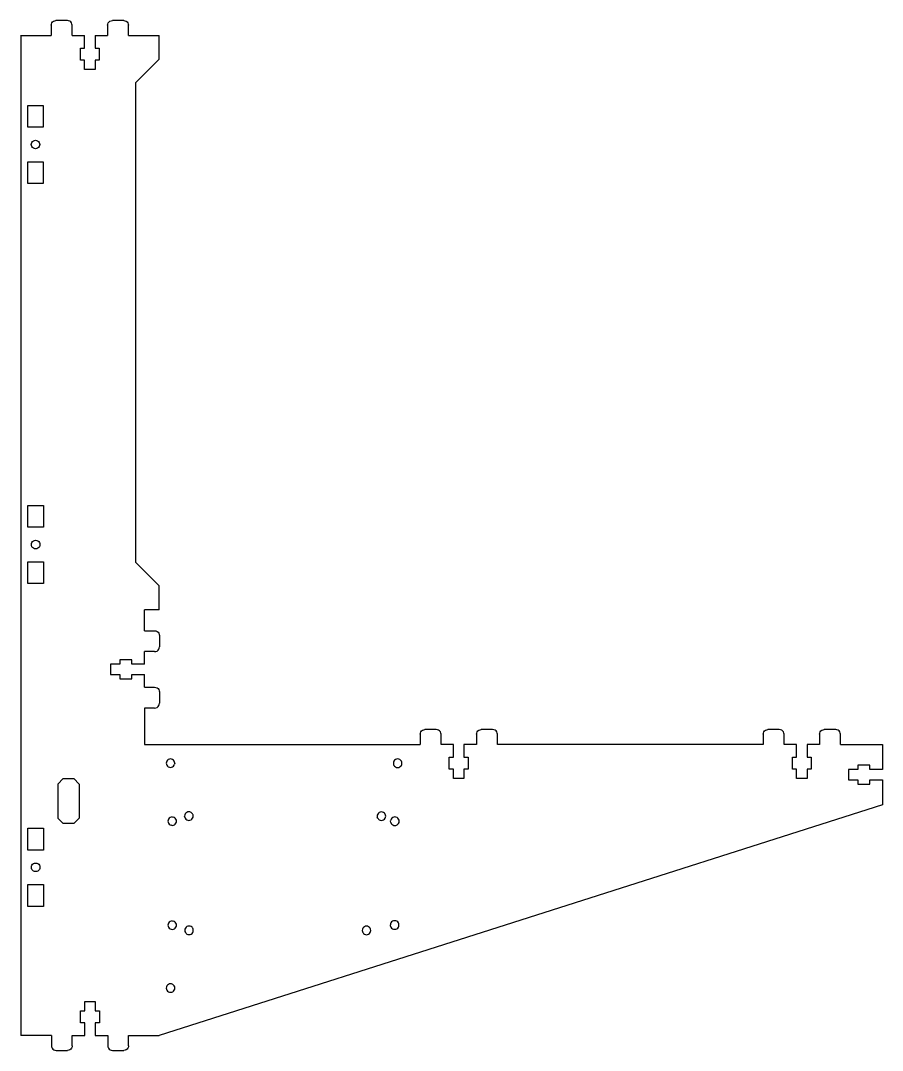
# Model space of a CAD drawing. Header units: inches. Extents: x -389 to 953, y -696 to 380.
# Drawn here: x 588.7 to 952.7, y -284.2 to 150.9 of the extents above; entities that cross this region are included whole.
import ezdxf

# ---------------------------------------------------------------- set-up
doc = ezdxf.new("R2010")
doc.units = ezdxf.units.IN
doc.header["$MEASUREMENT"] = 0

msp = doc.modelspace()

# ---------------------------------------------------------------- linework, layer by layer
for p, q in [((601.67, 148.87), (601.74, 149.38)), ((601.67, 148.87), (601.67, 144.52)), ((601.74, 149.38), (601.94, 149.87)), ((601.94, 149.87), (602.26, 150.28)), ((602.26, 150.28), (602.67, 150.6)), ((602.67, 150.6), (603.15, 150.8)), ((603.15, 150.8), (603.67, 150.87)), ((608.47, 150.87), (603.67, 150.87)), ((608.99, 150.8), (608.47, 150.87)), ((609.47, 150.6), (608.99, 150.8)), ((609.88, 150.28), (609.47, 150.6)), ((610.2, 149.87), (609.88, 150.28)), ((610.4, 149.38), (610.2, 149.87)), ((610.47, 148.87), (610.4, 149.38)), ((610.47, 144.52), (610.47, 148.87)), ((625.47, 148.87), (625.54, 149.38)), ((625.47, 148.87), (625.47, 144.52)), ((625.54, 149.38), (625.74, 149.87)), ((625.74, 149.87), (626.06, 150.28)), ((626.06, 150.28), (626.47, 150.6)), ((626.47, 150.6), (626.95, 150.8)), ((626.95, 150.8), (627.47, 150.87)), ((632.27, 150.87), (627.47, 150.87)), ((632.27, 150.87), (632.79, 150.8)), ((632.79, 150.8), (633.27, 150.6)), ((633.27, 150.6), (633.68, 150.28)), ((633.68, 150.28), (634, 149.87)), ((634, 149.87), (634.2, 149.38)), ((634.2, 149.38), (634.27, 148.87)), ((634.27, 144.52), (634.27, 148.87)), ((588.72, 144.52), (601.67, 144.52)), ((588.78, 144.31), (588.78, -277.83)), ((610.47, 144.52), (615.77, 144.52)), ((615.77, 139.22), (615.77, 144.52)), ((620.17, 144.52), (625.47, 144.52)), ((620.17, 144.52), (620.17, 139.22)), ((634.27, 144.52), (647.22, 144.52)), ((647.22, 134.52), (647.22, 144.52)), ((613.97, 134.12), (613.97, 139.22)), ((613.97, 139.22), (615.77, 139.22)), ((620.17, 139.22), (621.97, 139.22)), ((621.97, 139.22), (621.97, 134.12)), ((615.77, 134.12), (613.97, 134.12)), ((615.77, 130.17), (615.77, 134.12)), ((621.97, 134.12), (620.17, 134.12)), ((620.17, 134.12), (620.17, 130.17)), ((647.22, 134.52), (637.22, 124.52)), ((620.17, 130.17), (615.77, 130.17)), ((637.28, 124.58), (637.28, -77.99)), ((591.72, 105.82), (591.72, 115.02)), ((591.72, 115.02), (598.32, 115.02)), ((598.32, 115.02), (598.32, 105.82)), ((598.32, 105.82), (591.72, 105.82)), ((593.75, 99.79), (594.12, 100.08)), ((594.12, 100.08), (594.55, 100.26)), ((594.55, 100.26), (595.02, 100.32)), ((595.02, 100.32), (595.49, 100.26)), ((595.49, 100.26), (595.92, 100.08)), ((595.92, 100.08), (596.29, 99.79)), ((593.22, 98.52), (593.28, 98.98)), ((593.28, 98.05), (593.22, 98.52)), ((593.28, 98.98), (593.46, 99.42)), ((593.46, 97.61), (593.28, 98.05)), ((593.46, 99.42), (593.75, 99.79)), ((593.75, 97.24), (593.46, 97.61)), ((594.12, 96.95), (593.75, 97.24)), ((594.55, 96.77), (594.12, 96.95)), ((595.02, 96.71), (594.55, 96.77)), ((595.49, 96.77), (595.02, 96.71)), ((595.92, 96.95), (595.49, 96.77)), ((596.29, 97.24), (595.92, 96.95)), ((596.29, 99.79), (596.58, 99.42)), ((596.58, 97.61), (596.29, 97.24)), ((596.58, 99.42), (596.76, 98.98)), ((596.76, 98.05), (596.58, 97.61)), ((596.76, 98.98), (596.82, 98.52)), ((596.82, 98.52), (596.76, 98.05)), ((591.72, 91.22), (598.32, 91.22)), ((591.72, 82.02), (591.72, 91.22)), ((598.32, 91.22), (598.32, 82.02)), ((598.32, 82.02), (591.72, 82.02)), ((591.78, -63.18), (591.78, -53.98)), ((591.78, -53.98), (598.38, -53.98)), ((598.38, -53.98), (598.38, -63.18)), ((598.38, -63.18), (591.78, -63.18)), ((593.34, -70.01), (593.52, -69.57)), ((593.52, -69.57), (593.81, -69.2)), ((593.81, -69.2), (594.18, -68.91)), ((594.18, -68.91), (594.62, -68.73)), ((594.62, -68.73), (595.08, -68.67)), ((595.08, -68.67), (595.55, -68.73)), ((595.55, -68.73), (595.98, -68.91)), ((595.98, -68.91), (596.36, -69.2)), ((596.36, -69.2), (596.64, -69.57)), ((596.64, -69.57), (596.82, -70.01)), ((593.28, -70.48), (593.34, -70.01)), ((593.34, -70.94), (593.28, -70.48)), ((593.52, -71.38), (593.34, -70.94)), ((593.81, -71.75), (593.52, -71.38)), ((594.18, -72.04), (593.81, -71.75)), ((594.62, -72.22), (594.18, -72.04)), ((595.08, -72.28), (594.62, -72.22)), ((595.55, -72.22), (595.08, -72.28)), ((595.98, -72.04), (595.55, -72.22)), ((596.36, -71.75), (595.98, -72.04)), ((596.64, -71.38), (596.36, -71.75)), ((596.82, -70.94), (596.64, -71.38)), ((596.82, -70.01), (596.89, -70.48)), ((596.89, -70.48), (596.82, -70.94)), ((591.78, -86.98), (591.78, -77.78)), ((591.78, -77.78), (598.38, -77.78)), ((598.38, -77.78), (598.38, -86.98)), ((637.28, -77.99), (647.28, -87.99)), ((598.38, -86.98), (591.78, -86.98)), ((647.28, -97.99), (647.28, -87.99)), ((647.28, -97.99), (640.98, -97.99)), ((640.98, -106.93), (640.98, -97.99)), ((640.98, -106.93), (645.33, -106.93)), ((645.33, -106.93), (645.85, -107)), ((645.85, -107), (646.33, -107.2)), ((646.33, -107.2), (646.75, -107.51)), ((646.75, -107.51), (647.07, -107.93)), ((647.07, -107.93), (647.27, -108.41)), ((647.27, -108.41), (647.33, -108.93)), ((647.33, -108.93), (647.33, -113.73)), ((640.98, -121.03), (640.98, -115.73)), ((645.33, -115.73), (640.98, -115.73)), ((645.33, -115.73), (645.85, -115.66)), ((645.85, -115.66), (646.33, -115.46)), ((646.33, -115.46), (646.75, -115.14)), ((646.75, -115.14), (647.07, -114.73)), ((647.07, -114.73), (647.27, -114.25)), ((647.27, -114.25), (647.33, -113.73)), ((626.63, -121.03), (626.63, -125.43)), ((630.58, -121.03), (626.63, -121.03)), ((630.58, -119.23), (630.58, -121.03)), ((635.68, -119.23), (630.58, -119.23)), ((635.68, -121.03), (635.68, -119.23)), ((640.98, -121.03), (635.68, -121.03)), ((626.63, -125.43), (630.58, -125.43)), ((630.58, -125.43), (630.58, -127.23)), ((635.68, -125.43), (640.98, -125.43)), ((635.68, -127.23), (635.68, -125.43)), ((640.98, -130.73), (640.98, -125.43)), ((630.58, -127.23), (635.68, -127.23)), ((640.98, -130.73), (645.33, -130.73)), ((645.33, -130.73), (645.85, -130.8)), ((645.85, -130.8), (646.33, -131)), ((646.33, -131), (646.75, -131.31)), ((646.75, -131.31), (647.07, -131.73)), ((647.07, -131.73), (647.27, -132.21)), ((647.27, -132.21), (647.33, -132.73)), ((647.33, -132.73), (647.33, -137.53)), ((646.33, -139.26), (646.75, -138.94)), ((646.75, -138.94), (647.07, -138.53)), ((647.07, -138.53), (647.27, -138.05)), ((647.27, -138.05), (647.33, -137.53)), ((645.33, -139.53), (640.98, -139.53)), ((640.98, -139.53), (640.98, -154.93)), ((645.33, -139.53), (645.85, -139.46)), ((645.85, -139.46), (646.33, -139.26)), ((757.48, -150.63), (757.55, -150.11)), ((757.48, -150.63), (757.48, -154.93)), ((757.55, -150.11), (757.75, -149.63)), ((757.75, -149.63), (758.07, -149.21)), ((758.07, -149.21), (758.48, -148.9)), ((758.48, -148.9), (758.97, -148.7)), ((758.97, -148.7), (759.48, -148.63)), ((764.28, -148.63), (759.48, -148.63)), ((764.8, -148.7), (764.28, -148.63)), ((765.28, -148.9), (764.8, -148.7)), ((765.7, -149.21), (765.28, -148.9)), ((766.02, -149.63), (765.7, -149.21)), ((766.22, -150.11), (766.02, -149.63)), ((766.28, -150.63), (766.22, -150.11)), ((766.28, -154.93), (766.28, -150.63)), ((781.28, -150.63), (781.35, -150.11)), ((781.28, -150.63), (781.28, -154.93)), ((781.35, -150.11), (781.55, -149.63)), ((781.55, -149.63), (781.87, -149.21)), ((781.87, -149.21), (782.28, -148.9)), ((782.28, -148.9), (782.77, -148.7)), ((782.77, -148.7), (783.28, -148.63)), ((788.08, -148.63), (783.28, -148.63)), ((788.6, -148.7), (788.08, -148.63)), ((789.08, -148.9), (788.6, -148.7)), ((789.5, -149.21), (789.08, -148.9)), ((789.82, -149.63), (789.5, -149.21)), ((790.02, -150.11), (789.82, -149.63)), ((790.08, -150.63), (790.02, -150.11)), ((790.08, -154.93), (790.08, -150.63)), ((902.35, -150.63), (902.42, -150.11)), ((902.35, -150.63), (902.35, -154.93)), ((902.42, -150.11), (902.62, -149.63)), ((902.62, -149.63), (902.94, -149.21)), ((902.94, -149.21), (903.35, -148.9)), ((903.35, -148.9), (903.83, -148.7)), ((903.83, -148.7), (904.35, -148.63)), ((909.15, -148.63), (904.35, -148.63)), ((909.67, -148.7), (909.15, -148.63)), ((910.15, -148.9), (909.67, -148.7)), ((910.56, -149.21), (910.15, -148.9)), ((910.88, -149.63), (910.56, -149.21)), ((911.08, -150.11), (910.88, -149.63)), ((911.15, -150.63), (911.08, -150.11)), ((911.15, -154.93), (911.15, -150.63)), ((926.15, -150.63), (926.22, -150.11)), ((926.15, -150.63), (926.15, -154.93)), ((926.22, -150.11), (926.42, -149.63)), ((926.42, -149.63), (926.74, -149.21)), ((926.74, -149.21), (927.15, -148.9)), ((927.15, -148.9), (927.63, -148.7)), ((927.63, -148.7), (928.15, -148.63)), ((932.95, -148.63), (928.15, -148.63)), ((933.47, -148.7), (932.95, -148.63)), ((933.95, -148.9), (933.47, -148.7)), ((934.36, -149.21), (933.95, -148.9)), ((934.68, -149.63), (934.36, -149.21)), ((934.88, -150.11), (934.68, -149.63)), ((934.95, -150.63), (934.88, -150.11)), ((934.95, -154.93), (934.95, -150.63)), ((640.98, -154.93), (757.48, -154.93)), ((771.58, -154.93), (766.28, -154.93)), ((771.58, -160.23), (771.58, -154.93)), ((775.98, -154.93), (775.98, -160.23)), ((781.28, -154.93), (775.98, -154.93)), ((902.35, -154.93), (790.08, -154.93)), ((916.45, -154.93), (911.15, -154.93)), ((916.45, -160.23), (916.45, -154.93)), ((920.85, -154.93), (920.85, -160.23)), ((926.15, -154.93), (920.85, -154.93)), ((934.95, -154.93), (952.68, -154.93)), ((952.68, -154.93), (952.68, -165.53)), ((769.78, -165.33), (769.78, -160.23)), ((769.78, -160.23), (771.58, -160.23)), ((775.98, -160.23), (777.78, -160.23)), ((777.78, -160.23), (777.78, -165.33)), ((914.65, -160.23), (916.45, -160.23)), ((914.65, -165.33), (914.65, -160.23)), ((920.85, -160.23), (922.65, -160.23)), ((922.65, -160.23), (922.65, -165.33)), ((650.27, -162.37), (650.21, -162.84)), ((650.21, -162.84), (650.27, -163.3)), ((650.45, -161.94), (650.27, -162.37)), ((650.27, -163.3), (650.45, -163.74)), ((650.73, -161.56), (650.45, -161.94)), ((650.45, -163.74), (650.73, -164.11)), ((651.11, -161.28), (650.73, -161.56)), ((650.73, -164.11), (651.11, -164.4)), ((651.54, -161.1), (651.11, -161.28)), ((651.11, -164.4), (651.54, -164.58)), ((652.01, -161.04), (651.54, -161.1)), ((651.54, -164.58), (652.01, -164.64)), ((652.47, -161.1), (652.01, -161.04)), ((652.01, -164.64), (652.47, -164.58)), ((652.91, -161.28), (652.47, -161.1)), ((652.47, -164.58), (652.91, -164.4)), ((653.28, -161.56), (652.91, -161.28)), ((652.91, -164.4), (653.28, -164.11)), ((653.56, -161.94), (653.28, -161.56)), ((653.28, -164.11), (653.56, -163.74)), ((653.74, -162.37), (653.56, -161.94)), ((653.56, -163.74), (653.74, -163.3)), ((653.81, -162.84), (653.74, -162.37)), ((653.81, -162.84), (653.74, -163.3)), ((746.22, -162.4), (746.16, -162.86)), ((746.16, -162.86), (746.22, -163.33)), ((746.4, -161.96), (746.22, -162.4)), ((746.22, -163.33), (746.4, -163.76)), ((746.69, -161.59), (746.4, -161.96)), ((746.4, -163.76), (746.69, -164.13)), ((747.06, -161.3), (746.69, -161.59)), ((746.69, -164.13), (747.06, -164.42)), ((747.5, -161.12), (747.06, -161.3)), ((747.06, -164.42), (747.5, -164.6)), ((747.96, -161.06), (747.5, -161.12)), ((747.5, -164.6), (747.96, -164.66)), ((748.43, -161.12), (747.96, -161.06)), ((747.96, -164.66), (748.43, -164.6)), ((748.86, -161.3), (748.43, -161.12)), ((748.43, -164.6), (748.86, -164.42)), ((749.23, -161.59), (748.86, -161.3)), ((748.86, -164.42), (749.23, -164.13)), ((749.52, -161.96), (749.23, -161.59)), ((749.23, -164.13), (749.52, -163.76)), ((749.7, -162.4), (749.52, -161.96)), ((749.52, -163.76), (749.7, -163.33)), ((749.76, -162.86), (749.7, -162.4)), ((749.7, -163.33), (749.76, -162.86)), ((947.38, -163.73), (942.28, -163.73)), ((942.28, -163.73), (942.28, -165.53)), ((947.38, -165.53), (947.38, -163.73)), ((606.72, -169.35), (604.46, -171.73)), ((606.72, -169.35), (611.24, -169.35)), ((613.5, -171.73), (611.24, -169.35)), ((771.58, -165.33), (769.78, -165.33)), ((771.58, -169.28), (771.58, -165.33)), ((775.98, -169.28), (771.58, -169.28)), ((777.78, -165.33), (775.98, -165.33)), ((775.98, -165.33), (775.98, -169.28)), ((916.45, -165.33), (914.65, -165.33)), ((916.45, -169.28), (916.45, -165.33)), ((920.85, -169.28), (916.45, -169.28)), ((920.85, -165.33), (920.85, -169.28)), ((922.65, -165.33), (920.85, -165.33)), ((938.33, -165.53), (938.33, -169.93)), ((942.28, -165.53), (938.33, -165.53)), ((952.68, -165.53), (947.38, -165.53)), ((604.46, -171.73), (604.46, -186)), ((613.5, -171.73), (613.5, -186)), ((938.33, -169.93), (942.28, -169.93)), ((942.28, -169.93), (942.28, -171.73)), ((942.28, -171.73), (947.38, -171.73)), ((947.38, -171.73), (947.38, -169.93)), ((947.38, -169.93), (952.68, -169.93)), ((952.68, -169.93), (952.68, -180.44)), ((952.68, -180.44), (647.28, -277.83)), ((604.46, -186), (606.72, -188.38)), ((611.24, -188.38), (613.5, -186)), ((651.03, -186.87), (650.97, -187.33)), ((651.21, -186.43), (651.03, -186.87)), ((651.5, -186.06), (651.21, -186.43)), ((651.87, -185.77), (651.5, -186.06)), ((652.31, -185.59), (651.87, -185.77)), ((652.77, -185.53), (652.31, -185.59)), ((652.77, -185.53), (653.24, -185.59)), ((653.67, -185.77), (653.24, -185.59)), ((654.05, -186.06), (653.67, -185.77)), ((654.33, -186.43), (654.05, -186.06)), ((654.51, -186.87), (654.33, -186.43)), ((654.57, -187.33), (654.51, -186.87)), ((658.05, -184.73), (657.99, -185.19)), ((658.05, -185.66), (657.99, -185.19)), ((658.23, -184.29), (658.05, -184.73)), ((658.05, -185.66), (658.14, -185.84)), ((658.14, -185.84), (658.23, -186.09)), ((658.52, -183.92), (658.23, -184.29)), ((658.23, -186.09), (658.52, -186.47)), ((658.89, -183.64), (658.52, -183.92)), ((658.52, -186.47), (658.89, -186.75)), ((659.32, -183.46), (658.89, -183.64)), ((658.89, -186.75), (659.32, -186.93)), ((659.79, -183.39), (659.32, -183.46)), ((659.32, -186.93), (659.79, -186.99)), ((660.26, -183.46), (659.79, -183.39)), ((659.79, -186.99), (660.26, -186.93)), ((660.69, -183.63), (660.26, -183.46)), ((660.26, -186.93), (660.69, -186.75)), ((661.06, -183.92), (660.69, -183.63)), ((660.69, -186.75), (661.06, -186.47)), ((661.35, -184.29), (661.06, -183.92)), ((661.06, -186.47), (661.35, -186.09)), ((661.44, -184.47), (661.35, -184.29)), ((661.35, -186.09), (661.53, -185.66)), ((661.45, -184.53), (661.44, -184.47)), ((661.53, -184.73), (661.45, -184.53)), ((661.59, -185.19), (661.53, -184.73)), ((661.53, -185.66), (661.59, -185.19)), ((739.37, -184.76), (739.31, -185.22)), ((739.31, -185.22), (739.37, -185.69)), ((739.55, -184.32), (739.37, -184.76)), ((739.55, -186.12), (739.37, -185.69)), ((739.83, -183.95), (739.55, -184.32)), ((739.55, -186.12), (739.69, -186.27)), ((739.69, -186.27), (739.83, -186.5)), ((740.21, -183.67), (739.83, -183.95)), ((739.83, -186.5), (740.21, -186.78)), ((740.64, -183.49), (740.21, -183.67)), ((740.21, -186.78), (740.64, -186.96)), ((741.11, -183.42), (740.64, -183.49)), ((740.64, -186.96), (741.11, -187.02)), ((741.57, -183.49), (741.11, -183.42)), ((741.11, -187.02), (741.57, -186.96)), ((742.01, -183.66), (741.57, -183.49)), ((741.57, -186.96), (742.01, -186.78)), ((742.38, -183.95), (742.01, -183.66)), ((742.01, -186.78), (742.38, -186.5)), ((742.52, -184.1), (742.38, -183.95)), ((742.38, -186.5), (742.67, -186.12)), ((742.55, -184.18), (742.52, -184.1)), ((742.67, -184.32), (742.55, -184.18)), ((742.85, -184.76), (742.67, -184.32)), ((742.67, -186.12), (742.85, -185.69)), ((742.91, -185.22), (742.85, -184.76)), ((742.85, -185.69), (742.91, -185.22)), ((744.99, -187.37), (745.05, -186.9)), ((745.23, -186.47), (745.05, -186.9)), ((745.52, -186.09), (745.23, -186.47)), ((745.89, -185.81), (745.52, -186.09)), ((746.32, -185.63), (745.89, -185.81)), ((746.79, -185.56), (746.32, -185.63)), ((747.25, -185.63), (746.79, -185.56)), ((747.69, -185.81), (747.25, -185.63)), ((748.06, -186.09), (747.69, -185.81)), ((748.35, -186.46), (748.06, -186.09)), ((748.53, -186.9), (748.35, -186.46)), ((748.59, -187.36), (748.53, -186.9)), ((591.78, -199.53), (591.78, -190.33)), ((591.78, -190.33), (598.38, -190.33)), ((598.38, -190.33), (598.38, -199.53)), ((611.24, -188.38), (606.72, -188.38)), ((650.97, -187.33), (651.03, -187.8)), ((651.03, -187.8), (651.21, -188.23)), ((651.21, -188.23), (651.5, -188.61)), ((651.5, -188.61), (651.87, -188.89)), ((651.87, -188.89), (652.31, -189.07)), ((652.77, -189.13), (652.31, -189.07)), ((652.77, -189.13), (653.24, -189.07)), ((653.24, -189.07), (653.67, -188.89)), ((653.67, -188.89), (654.05, -188.61)), ((654.05, -188.61), (654.33, -188.23)), ((654.33, -188.23), (654.51, -187.8)), ((654.51, -187.8), (654.57, -187.33)), ((745.05, -187.83), (744.99, -187.37)), ((745.05, -187.83), (745.23, -188.27)), ((745.23, -188.27), (745.52, -188.64)), ((745.52, -188.64), (745.89, -188.92)), ((745.89, -188.92), (746.32, -189.1)), ((746.32, -189.1), (746.79, -189.16)), ((746.79, -189.16), (747.26, -189.1)), ((747.26, -189.1), (747.69, -188.92)), ((747.69, -188.92), (748.06, -188.64)), ((748.06, -188.64), (748.35, -188.26)), ((748.35, -188.26), (748.53, -187.83)), ((748.53, -187.83), (748.59, -187.36)), ((598.38, -199.53), (591.78, -199.53)), ((593.28, -206.83), (593.34, -206.36)), ((593.34, -207.29), (593.28, -206.83)), ((593.34, -206.36), (593.52, -205.93)), ((593.52, -207.73), (593.34, -207.29)), ((593.52, -205.93), (593.81, -205.55)), ((593.81, -208.1), (593.52, -207.73)), ((593.81, -205.55), (594.18, -205.27)), ((594.18, -208.39), (593.81, -208.1)), ((594.18, -205.27), (594.62, -205.09)), ((594.62, -208.57), (594.18, -208.39)), ((594.62, -205.09), (595.08, -205.03)), ((595.08, -208.63), (594.62, -208.57)), ((595.08, -205.03), (595.55, -205.09)), ((595.55, -208.57), (595.08, -208.63)), ((595.55, -205.09), (595.98, -205.27)), ((595.98, -208.39), (595.55, -208.57)), ((595.98, -205.27), (596.36, -205.55)), ((596.36, -208.1), (595.98, -208.39)), ((596.36, -205.55), (596.64, -205.93)), ((596.64, -207.73), (596.36, -208.1)), ((596.64, -205.93), (596.82, -206.36)), ((596.82, -207.29), (596.64, -207.73)), ((596.82, -206.36), (596.89, -206.83)), ((596.89, -206.83), (596.82, -207.29)), ((591.78, -214.13), (598.38, -214.13)), ((591.78, -223.33), (591.78, -214.13)), ((598.38, -214.13), (598.38, -223.33)), ((598.38, -223.33), (591.78, -223.33)), ((651.21, -230.37), (651.03, -230.8)), ((651.5, -229.99), (651.21, -230.37)), ((651.87, -229.71), (651.5, -229.99)), ((652.31, -229.53), (651.87, -229.71)), ((652.77, -229.46), (652.31, -229.53)), ((652.77, -229.46), (653.24, -229.53)), ((653.67, -229.71), (653.24, -229.53)), ((654.05, -229.99), (653.67, -229.71)), ((654.33, -230.36), (654.05, -229.99)), ((654.51, -230.8), (654.33, -230.36)), ((745.14, -230.3), (744.96, -230.73)), ((745.42, -229.93), (745.14, -230.3)), ((745.8, -229.64), (745.42, -229.93)), ((746.23, -229.46), (745.8, -229.64)), ((746.7, -229.4), (746.23, -229.46)), ((747.16, -229.46), (746.7, -229.4)), ((747.6, -229.64), (747.16, -229.46)), ((747.97, -229.93), (747.6, -229.64)), ((748.26, -230.3), (747.97, -229.93)), ((748.44, -230.73), (748.26, -230.3)), ((651.03, -230.8), (650.97, -231.27)), ((650.97, -231.27), (651.03, -231.73)), ((651.03, -231.73), (651.21, -232.17)), ((651.21, -232.17), (651.5, -232.54)), ((651.5, -232.54), (651.87, -232.82)), ((651.87, -232.82), (652.31, -233)), ((652.31, -233), (652.77, -233.06)), ((652.77, -233.06), (653.24, -233)), ((653.24, -233), (653.67, -232.82)), ((653.67, -232.82), (654.05, -232.54)), ((654.05, -232.54), (654.33, -232.16)), ((654.33, -232.16), (654.51, -231.73)), ((654.57, -231.26), (654.51, -230.8)), ((654.51, -231.73), (654.57, -231.26)), ((658.12, -232.99), (658.06, -233.45)), ((658.06, -233.45), (658.12, -233.92)), ((658.3, -232.55), (658.12, -232.99)), ((658.12, -233.92), (658.3, -234.35)), ((658.59, -232.18), (658.3, -232.55)), ((658.3, -234.35), (658.47, -234.54)), ((658.47, -234.54), (658.59, -234.73)), ((658.96, -231.9), (658.59, -232.18)), ((658.59, -234.73), (658.96, -235.01)), ((659.4, -231.72), (658.96, -231.9)), ((659.86, -231.65), (659.4, -231.72)), ((660.33, -231.72), (659.86, -231.65)), ((660.76, -231.9), (660.33, -231.72)), ((661.13, -232.18), (660.76, -231.9)), ((660.76, -235.01), (661.13, -234.73)), ((661.3, -232.37), (661.13, -232.18)), ((661.13, -234.73), (661.42, -234.35)), ((661.34, -232.44), (661.3, -232.37)), ((661.42, -232.55), (661.34, -232.44)), ((661.6, -232.99), (661.42, -232.55)), ((661.42, -234.35), (661.6, -233.92)), ((661.66, -233.45), (661.6, -232.99)), ((661.6, -233.92), (661.66, -233.45)), ((733.07, -233.02), (733.01, -233.49)), ((733.01, -233.49), (733.07, -233.95)), ((733.25, -232.59), (733.07, -233.02)), ((733.07, -233.95), (733.25, -234.39)), ((733.53, -232.21), (733.25, -232.59)), ((733.25, -234.39), (733.35, -234.5)), ((733.35, -234.5), (733.53, -234.76)), ((733.91, -231.93), (733.53, -232.21)), ((733.53, -234.76), (733.91, -235.05)), ((734.34, -231.75), (733.91, -231.93)), ((734.81, -231.69), (734.34, -231.75)), ((735.27, -231.75), (734.81, -231.69)), ((735.71, -231.93), (735.27, -231.75)), ((736.08, -232.21), (735.71, -231.93)), ((735.71, -235.05), (736.08, -234.76)), ((736.18, -232.32), (736.08, -232.21)), ((736.08, -234.76), (736.37, -234.39)), ((736.2, -232.37), (736.18, -232.32)), ((736.36, -232.59), (736.2, -232.37)), ((736.54, -233.02), (736.36, -232.59)), ((736.37, -234.39), (736.54, -233.95)), ((736.61, -233.49), (736.54, -233.02)), ((736.54, -233.95), (736.61, -233.49)), ((744.96, -230.73), (744.9, -231.2)), ((744.96, -231.67), (744.9, -231.2)), ((744.96, -231.67), (745.14, -232.1)), ((745.14, -232.1), (745.42, -232.47)), ((745.42, -232.47), (745.8, -232.76)), ((745.8, -232.76), (746.23, -232.94)), ((746.23, -232.94), (746.7, -233)), ((746.7, -233), (747.16, -232.94)), ((747.16, -232.94), (747.6, -232.76)), ((747.6, -232.76), (747.97, -232.47)), ((747.97, -232.47), (748.26, -232.1)), ((748.26, -232.1), (748.44, -231.66)), ((748.5, -231.2), (748.44, -230.73)), ((748.44, -231.66), (748.5, -231.2)), ((658.96, -235.01), (659.4, -235.19)), ((659.4, -235.19), (659.86, -235.25)), ((659.86, -235.25), (660.33, -235.19)), ((660.33, -235.19), (660.76, -235.01)), ((733.91, -235.05), (734.34, -235.23)), ((734.34, -235.23), (734.81, -235.29)), ((734.81, -235.29), (735.27, -235.23)), ((735.27, -235.23), (735.71, -235.05)), ((650.78, -256.56), (650.49, -256.93)), ((651.15, -256.27), (650.78, -256.56)), ((651.58, -256.09), (651.15, -256.27)), ((652.05, -256.03), (651.58, -256.09)), ((652.51, -256.09), (652.05, -256.03)), ((652.95, -256.27), (652.51, -256.09)), ((653.32, -256.56), (652.95, -256.27)), ((653.61, -256.93), (653.32, -256.56)), ((650.31, -257.36), (650.25, -257.83)), ((650.25, -257.83), (650.31, -258.3)), ((650.49, -256.93), (650.31, -257.36)), ((650.31, -258.3), (650.49, -258.73)), ((650.49, -258.73), (650.78, -259.1)), ((650.78, -259.1), (651.15, -259.39)), ((651.15, -259.39), (651.58, -259.57)), ((651.58, -259.57), (652.05, -259.63)), ((652.05, -259.63), (652.52, -259.57)), ((652.52, -259.57), (652.95, -259.39)), ((652.95, -259.39), (653.32, -259.1)), ((653.32, -259.1), (653.61, -258.73)), ((653.79, -257.36), (653.61, -256.93)), ((653.61, -258.73), (653.79, -258.3)), ((653.85, -257.83), (653.79, -257.36)), ((653.79, -258.3), (653.85, -257.83)), ((615.83, -267.43), (615.83, -263.48)), ((615.83, -263.48), (620.23, -263.48)), ((620.23, -263.48), (620.23, -267.43)), ((614.03, -267.43), (615.83, -267.43)), ((614.03, -272.53), (614.03, -267.43)), ((620.23, -267.43), (622.03, -267.43)), ((622.03, -267.43), (622.03, -272.53)), ((615.83, -272.53), (614.03, -272.53)), ((615.83, -277.83), (615.83, -272.53)), ((622.03, -272.53), (620.23, -272.53)), ((620.23, -272.53), (620.23, -277.83)), ((601.73, -277.83), (588.78, -277.83)), ((601.73, -277.83), (601.73, -282.18)), ((610.53, -277.83), (615.83, -277.83)), ((610.53, -282.18), (610.53, -277.83)), ((620.23, -277.83), (625.53, -277.83)), ((625.53, -277.83), (625.53, -282.18)), ((634.33, -277.83), (647.28, -277.83)), ((634.33, -282.18), (634.33, -277.83)), ((601.73, -282.18), (601.8, -282.7)), ((601.8, -282.7), (602, -283.18)), ((610.47, -282.7), (610.27, -283.18)), ((610.53, -282.18), (610.47, -282.7)), ((625.53, -282.18), (625.6, -282.7)), ((625.6, -282.7), (625.8, -283.18)), ((634.27, -282.7), (634.07, -283.18)), ((634.33, -282.18), (634.27, -282.7)), ((602, -283.18), (602.32, -283.59)), ((602.32, -283.59), (602.73, -283.91)), ((602.73, -283.91), (603.22, -284.11)), ((603.22, -284.11), (603.73, -284.18)), ((603.73, -284.18), (608.53, -284.18)), ((609.05, -284.11), (608.53, -284.18)), ((609.53, -283.91), (609.05, -284.11)), ((609.95, -283.59), (609.53, -283.91)), ((610.27, -283.18), (609.95, -283.59)), ((625.8, -283.18), (626.12, -283.59)), ((626.12, -283.59), (626.53, -283.91)), ((626.53, -283.91), (627.02, -284.11)), ((627.02, -284.11), (627.53, -284.18)), ((627.53, -284.18), (632.33, -284.18)), ((632.85, -284.11), (632.33, -284.18)), ((633.33, -283.91), (632.85, -284.11)), ((633.75, -283.59), (633.33, -283.91)), ((634.07, -283.18), (633.75, -283.59))]:
    msp.add_line(p, q)

doc.saveas('drawing.dxf')
